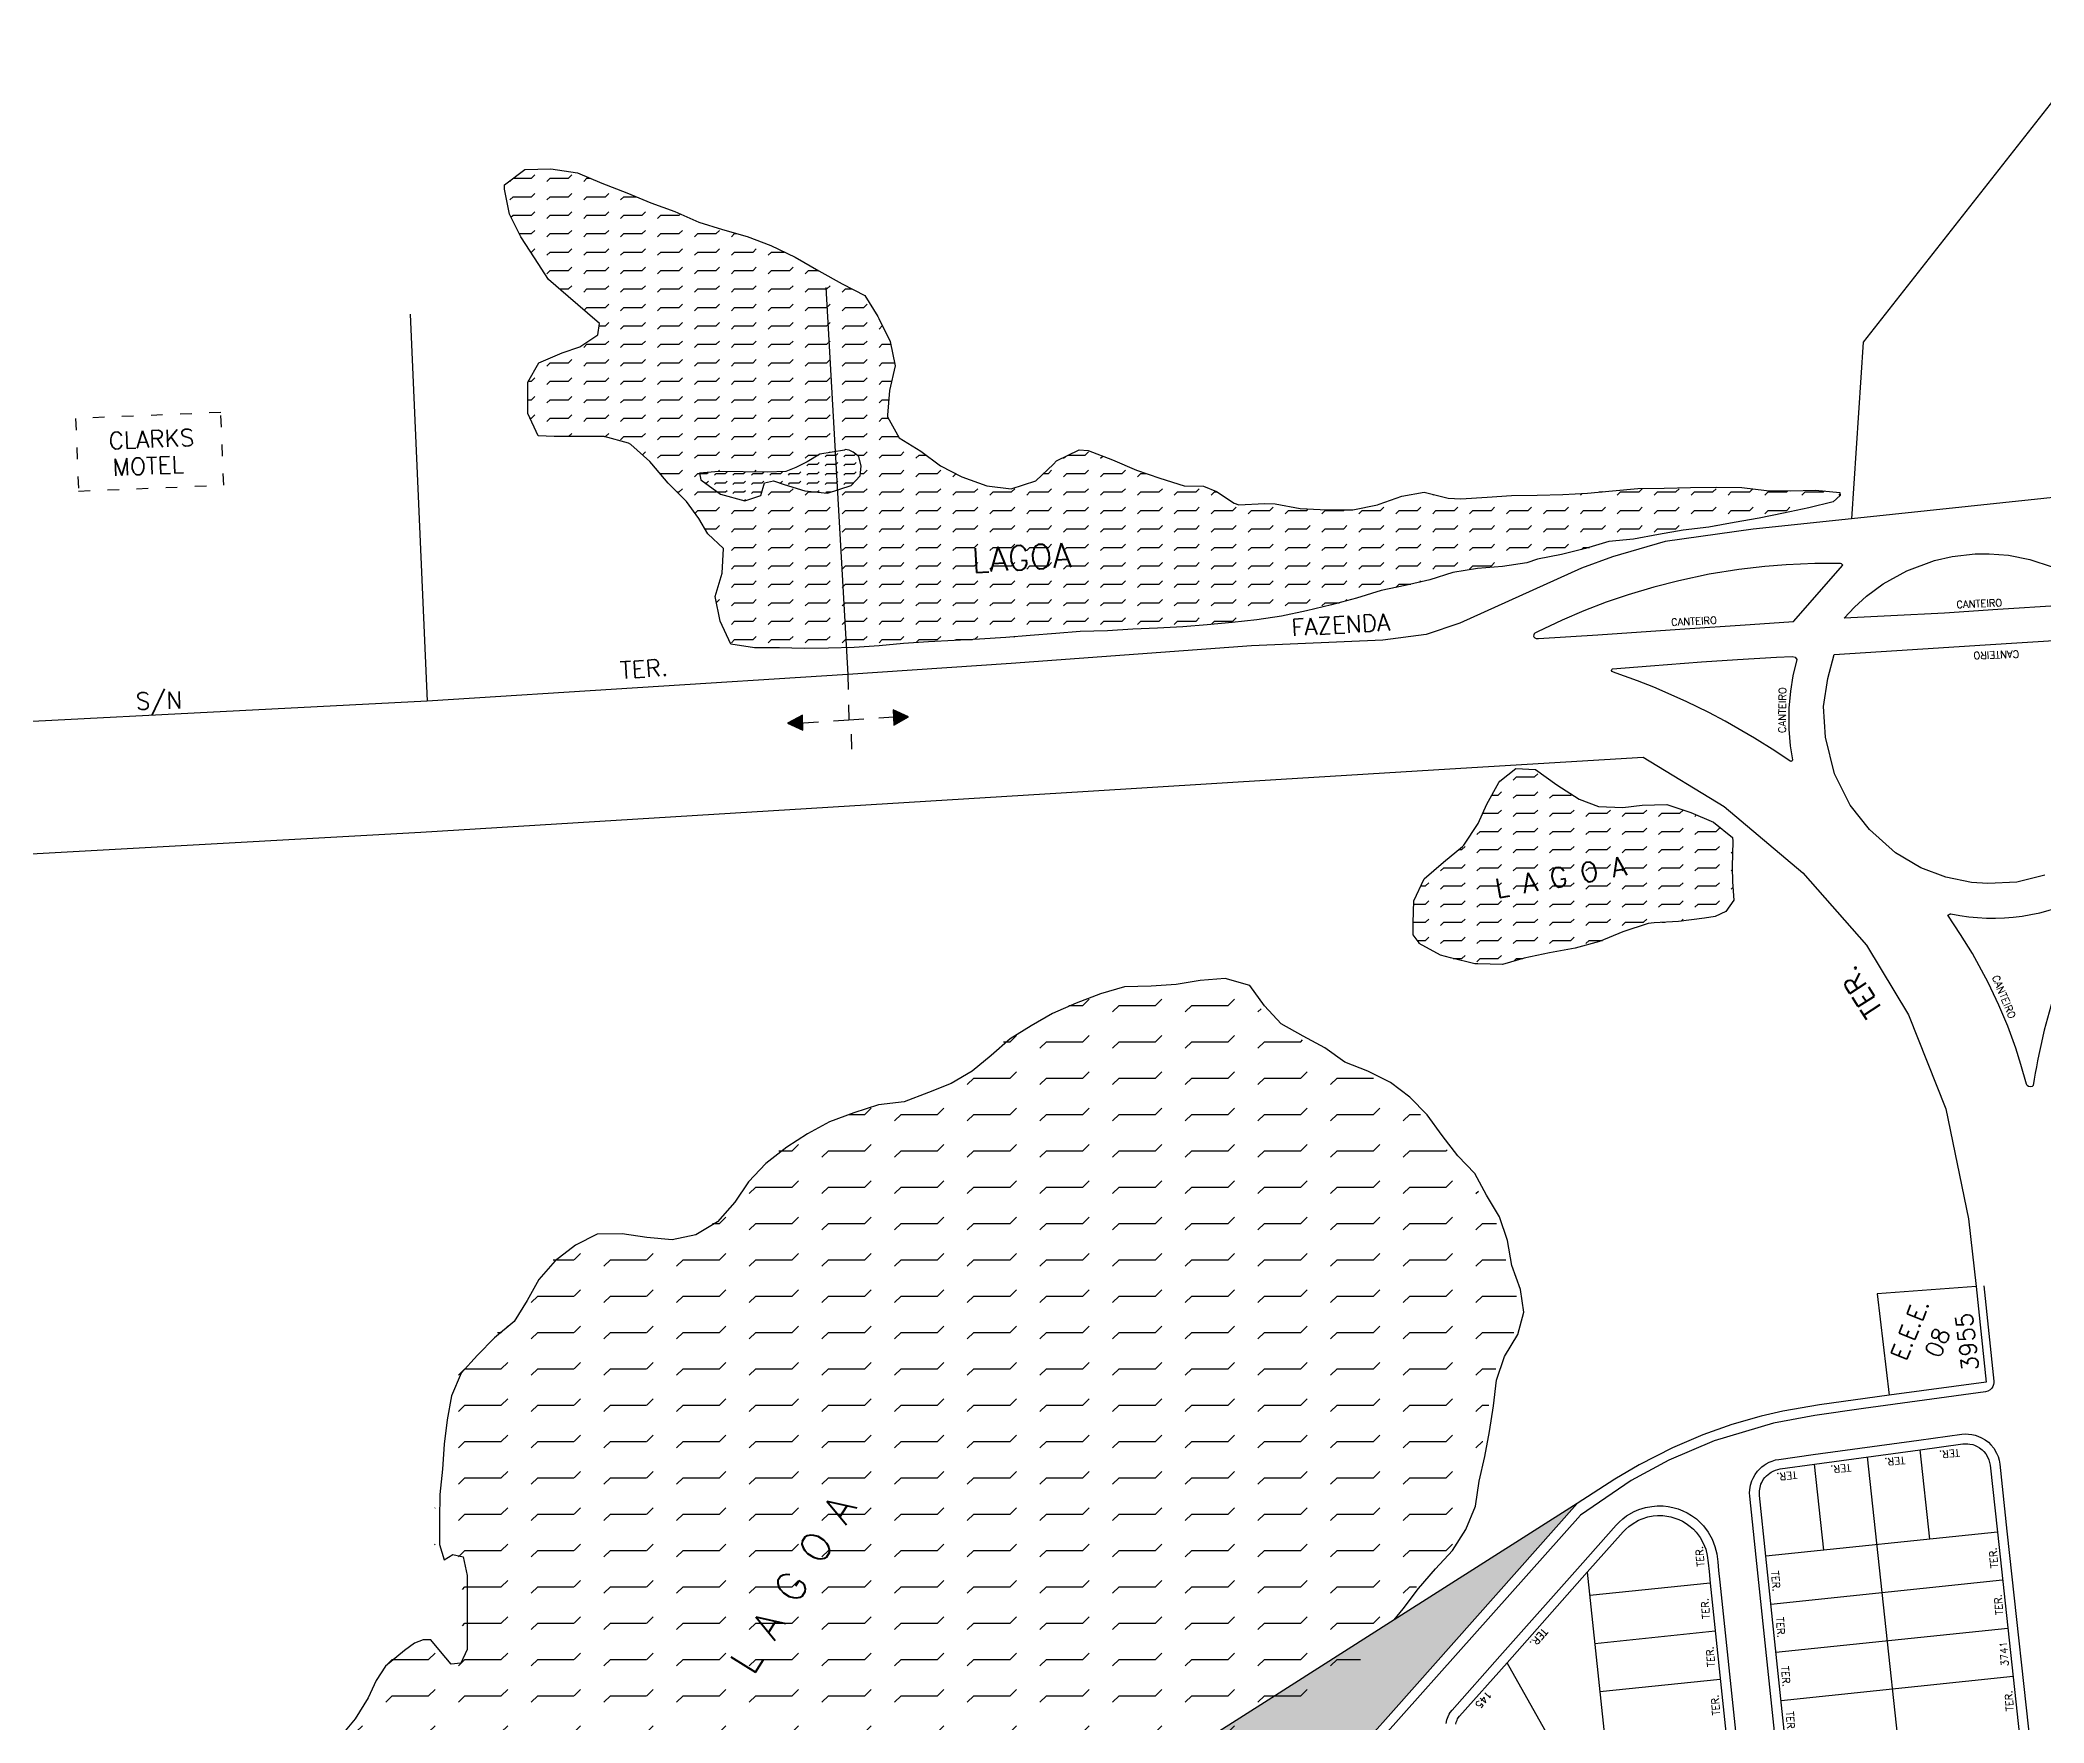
# Model space of a CAD drawing. Extents: x 714896 to 749292, y 8417558 to 8447149.
# Drawn here: x 736617.8 to 737031.5, y 8427566.6 to 8427914 of the extents above; entities that cross this region are included whole.
import ezdxf

# ---------------------------------------------------------------- set-up
doc = ezdxf.new("R2010")
doc.units = 0
doc.header["$MEASUREMENT"] = 0
doc.linetypes.add('ACAD_ISO03W100', pattern=[30, 12, -18])
for name, color, linetype in [('LOTE', 7, 'CONTINUOUS'), ('MEIO_FIO', 24, 'CONTINUOUS'), ('NUM-PORTA', 7, 'CONTINUOUS'), ('QUADRA', 6, 'CONTINUOUS'), ('REFERENCIA', 7, 'CONTINUOUS'), ('TEXTO', 7, 'CONTINUOUS')]:
    doc.layers.add(name, color=color, linetype=linetype)
doc.styles.add('ROMANS', font='ROMANS.SHX', dxfattribs={"height": 1.5})

msp = doc.modelspace()

# ---------------------------------------------------------------- hatches: boundary and pattern name
at = {"layer": 'LOTE'}
for points in [[(736772.15, 8427772.96), (736775.32, 8427771.51), (736775.21, 8427774.63)], [(736797.11, 8427774.25), (736793.94, 8427775.69), (736794.05, 8427772.58)]]:
    msp.add_hatch(color=7, dxfattribs=at).paths.add_polyline_path(points)
at = {"layer": 'REFERENCIA'}
h = msp.add_hatch(dxfattribs=at)
h.set_pattern_fill('FLEX', color=4, scale=0.6, style=0)
h.set_pattern_definition([(0, (736524.9808, 8427691.1545), (0, 3.81), [3.81, -3.81]), (45, (736528.7908, 8427691.1545), (3e-16, 3.810002), [0.9525, -3.483156, 0.9525, -5.388156])])
h.paths.add_polyline_path([(736931.88, 8427807.82), (736936.84, 8427809.02), (736941.64, 8427810.5), (736946.77, 8427810.94), (736951.91, 8427811.95), (736956.98, 8427812.8), (736962.32, 8427813.42), (736967.54, 8427814.38), (736972.68, 8427815.31), (736977.72, 8427816.35), (736982.92, 8427817.44), (736988, 8427818.69), (736989.41, 8427819.94), (736989.33, 8427820.61), (736984.29, 8427821.09), (736979.24, 8427820.9), (736974.23, 8427820.98), (736969.14, 8427821.65), (736963.92, 8427821.7), (736958.5, 8427821.6), (736953.08, 8427821.49), (736947.64, 8427821.41), (736942.4, 8427820.96), (736937.24, 8427820.46), (736932.15, 8427820.18), (736926.88, 8427820.02), (736921.54, 8427820), (736916.52, 8427819.63), (736911.14, 8427819.26), (736908.53, 8427819.44), (736903.54, 8427820.64), (736898.96, 8427819.84), (736894.23, 8427818.19), (736893.88, 8427818.02), (736888.79, 8427816.98), (736883.48, 8427817.04), (736877.96, 8427817.25), (736872.76, 8427818.26), (736870.61, 8427818.32), (736865.3, 8427818.03), (736864.32, 8427818.4), (736860.67, 8427820.79), (736857.98, 8427821.91), (736854, 8427821.94), (736848.96, 8427823.55), (736844.15, 8427825.18), (736839.22, 8427827.34), (736834.15, 8427829.28), (736832.32, 8427829.39), (736827.64, 8427827.12), (736827.06, 8427826.42), (736823.36, 8427823.02), (736818.31, 8427821.36), (736813.25, 8427821.97), (736808.13, 8427823.82), (736803.67, 8427826.08), (736799.64, 8427829.15), (736795.2, 8427831.86), (736792.74, 8427836.22), (736792.74, 8427836.56), (736793.2, 8427841.66), (736794.34, 8427846.75), (736793.3, 8427851.78), (736791, 8427856.51), (736790.74, 8427856.94), (736788.1, 8427861.23), (736783.43, 8427863.66), (736778.56, 8427866.37), (736773.68, 8427869.17), (736768.68, 8427871.55), (736763.8, 8427873.44), (736758.71, 8427874.88), (736753.81, 8427876.4), (736748.87, 8427878.59), (736743.91, 8427880.4), (736738.96, 8427882.48), (736733.78, 8427884.45), (736728.74, 8427886.58), (736723.25, 8427887.42), (736717.91, 8427887.3), (736713.73, 8427884.11), (736713.7, 8427883.23), (736714.71, 8427878.06), (736717.09, 8427873.34), (736719.92, 8427869.06), (736722.82, 8427864.53), (736726.84, 8427861.04), (736730.87, 8427857.62), (736733.33, 8427855.48), (736732.94, 8427853.13), (736729.28, 8427850.64), (736725.59, 8427849.41), (736720.8, 8427847.33), (736718.53, 8427843.38), (736718.53, 8427842.29), (736718.53, 8427836.93), (736720.66, 8427832.3), (736723.94, 8427832.14), (736729.22, 8427832.14), (736734.31, 8427832.13), (736739.3, 8427830.78), (736739.76, 8427830.48), (736743.68, 8427826.99), (736744.15, 8427826.48), (736747.46, 8427822.54), (736747.67, 8427822.32), (736751.28, 8427818.72), (736753.83, 8427815.25), (736755.68, 8427812.03), (736758.88, 8427809.06), (736758.61, 8427803.95), (736757.22, 8427799.09), (736758.2, 8427794), (736760.4, 8427789.28), (736765.28, 8427788.54), (736770.5, 8427788.53), (736775.54, 8427788.38), (736780.61, 8427788.42), (736785.86, 8427788.58), (736791.01, 8427788.93), (736796.05, 8427789.41), (736801.22, 8427789.78), (736806.52, 8427790.02), (736811.75, 8427790.29), (736817.2, 8427790.64), (736822.21, 8427791.07), (736827.48, 8427791.49), (736832.56, 8427791.86), (736838.2, 8427792.06), (736843.38, 8427792.35), (736848.53, 8427792.61), (736853.75, 8427792.85), (736858.74, 8427793.3), (736863.91, 8427793.74), (736869.03, 8427794.27), (736874.07, 8427795.09), (736879.22, 8427796.14), (736884.44, 8427797.38), (736889.57, 8427798.8), (736894.68, 8427800.35), (736899.64, 8427801.38), (736904.68, 8427802.58), (736909.48, 8427804.1), (736914.58, 8427804.91), (736919.68, 8427805.34), (736924.72, 8427806.1), (736926.95, 8427806.83)])
h.paths.add_polyline_path([(736780.39, 8427820.48), (736775.7, 8427820.94), (736771.46, 8427822.27), (736769.22, 8427822.99), (736767.35, 8427822.59), (736766.61, 8427819.97), (736763.33, 8427818.85), (736758.28, 8427820.21), (736754.21, 8427823.17), (736753.99, 8427824.61), (736757.96, 8427824.93), (736762.96, 8427824.88), (736767.99, 8427824.8), (736771.75, 8427824.94), (736773.83, 8427825.73), (736776.15, 8427826.94), (736778.82, 8427828.51), (736783.88, 8427829.33), (736783.99, 8427829.46), (736784.88, 8427829.31), (736785.7, 8427828.91), (736786.87, 8427828.05), (736787.3, 8427826.03), (736787.14, 8427824.03), (736785.25, 8427822.02)], flags=16)
h.paths.add_polyline_path([(736810.03, 8427802.77), (736834.16, 8427804.16), (736833.73, 8427811.65), (736809.6, 8427810.25)], flags=24)
h = msp.add_hatch(dxfattribs=at)
h.set_pattern_fill('FLEX', scale=0.3, style=0)
h.set_pattern_definition([(0, (736524.9808, 8427691.1545), (0, 1.905), [1.905, -1.905]), (45, (736526.8858, 8427691.1545), (1e-16, 1.905001), [0.47625, -1.741578, 0.47625, -2.694078])])
h.paths.add_polyline_path([(736767.35, 8427822.59), (736769.22, 8427822.99), (736771.46, 8427822.27), (736775.7, 8427820.94), (736780.39, 8427820.48), (736785.25, 8427822.02), (736787.14, 8427824.03), (736787.3, 8427826.03), (736786.87, 8427828.05), (736785.7, 8427828.91), (736784.88, 8427829.31), (736783.99, 8427829.46), (736783.88, 8427829.33), (736778.82, 8427828.51), (736776.15, 8427826.94), (736773.83, 8427825.73), (736771.75, 8427824.94), (736767.99, 8427824.8), (736762.96, 8427824.88), (736757.96, 8427824.93), (736753.99, 8427824.61), (736754.21, 8427823.17), (736758.28, 8427820.21), (736763.33, 8427818.85), (736766.61, 8427819.97)])
h = msp.add_hatch(dxfattribs=at)
h.set_pattern_fill('FLEX', color=120, scale=15, style=0)
h.set_pattern_definition([(0, (736690.0957, 8427671.8615), (0, 3.75), [3.75, -3.75]), (45, (736693.8457, 8427671.8615), (2e-16, 3.75), [0.9375, -3.4283, 0.9375, -5.3033])])
h.paths.add_polyline_path([(736956.05, 8427732.03), (736961.44, 8427732.7), (736963.62, 8427733.06), (736965.83, 8427734.08), (736967.43, 8427736.4), (736967.17, 8427740.21), (736967.14, 8427743.3), (736967.28, 8427748.61), (736967.2, 8427749.34), (736963.24, 8427752.51), (736958.61, 8427754.5), (736953.62, 8427756.19), (736948.56, 8427756.05), (736944.58, 8427755.54), (736939.54, 8427755.73), (736935.51, 8427757.28), (736930.95, 8427760.21), (736926.55, 8427763.38), (736922.48, 8427763.6), (736919.17, 8427760.96), (736918.96, 8427760.7), (736916.47, 8427756.26), (736914.72, 8427752.26), (736911.61, 8427747.61), (736907.51, 8427744.29), (736903.51, 8427740.86), (736901.44, 8427736.29), (736901.27, 8427731.78), (736901.27, 8427729.25), (736902.61, 8427727.45), (736906.93, 8427725.04), (736908.98, 8427724.5), (736914.02, 8427723.31), (736914.63, 8427723.25), (736919.72, 8427723.14), (736924.2, 8427724.45), (736929.38, 8427725.55), (736934.69, 8427726.54), (736939.75, 8427727.86), (736944.56, 8427729.87), (736949.78, 8427731.62), (736951, 8427731.73)])
h.paths.add_polyline_path([(736918.48, 8427735.84), (736953.27, 8427742), (736952.23, 8427747.91), (736917.43, 8427741.75)], flags=24)
h = msp.add_hatch(dxfattribs=at)
h.set_pattern_fill('FLEX', color=120, scale=30, style=0)
h.set_pattern_definition([(0, (736660.545, 8427444.66), (0, 7.5), [7.5, -7.5]), (45, (736668.0453, 8427444.66), (4e-16, 7.5), [1.875, -6.8566, 1.875, -10.6066])])
h.paths.add_polyline_path([(736908.38, 8427601.84), (736911.13, 8427606.21), (736913.11, 8427611.04), (736913.88, 8427616.16), (736915.03, 8427621.3), (736915.98, 8427626.45), (736916.86, 8427631.76), (736917.46, 8427637.06), (736919.1, 8427641.89), (736921.85, 8427646.45), (736923.1, 8427651.04), (736922.42, 8427655.75), (736920.63, 8427660.68), (736919.72, 8427665.84), (736918.07, 8427670.77), (736915.37, 8427675.22), (736912.97, 8427679.72), (736909.48, 8427683.35), (736906.26, 8427687.56), (736903.13, 8427691.8), (736899.59, 8427695.48), (736895.59, 8427698.48), (736890.89, 8427700.8), (736886.12, 8427702.69), (736882.04, 8427705.62), (736877.53, 8427708.07), (736873, 8427710.61), (736869.58, 8427714.29), (736866.52, 8427718.53), (736861.45, 8427719.96), (736856.26, 8427719.51), (736851.32, 8427718.74), (736846.15, 8427718.36), (736840.65, 8427718.26), (736835.69, 8427716.79), (736830.66, 8427714.88), (736825.83, 8427712.76), (736821.4, 8427710.21), (736817.08, 8427707.48), (736813.11, 8427704.08), (736809.22, 8427700.79), (736804.89, 8427698.29), (736800.23, 8427696.42), (736795.18, 8427694.52), (736789.86, 8427693.89), (736784.82, 8427692.21), (736779.8, 8427690.36), (736775.26, 8427687.92), (736770.98, 8427685.16), (736766.65, 8427681.73), (736763.05, 8427677.96), (736760.22, 8427673.78), (736756.68, 8427669.7), (736752.18, 8427667.04), (736747.29, 8427666), (736742.07, 8427666.45), (736736.97, 8427667.24), (736731.8, 8427667.19), (736727.37, 8427664.87), (736723.14, 8427661.7), (736719.78, 8427657.84), (736717.37, 8427653.46), (736714.66, 8427649.11), (736710.62, 8427645.8), (736707.13, 8427642.21), (736703.74, 8427638.45), (736701.74, 8427633.81), (736700.87, 8427628.87), (736700.23, 8427623.8), (736699.88, 8427618.69), (736699.35, 8427613.41), (736699.24, 8427608.34), (736699.24, 8427603.11), (736700.22, 8427599.92), (736701.99, 8427601.01), (736704.12, 8427600.55), (736705, 8427596.68), (736705, 8427591.59), (736705, 8427586.44), (736705, 8427581.43), (736703.7, 8427578.6), (736701.66, 8427578.42), (736699.46, 8427581.04), (736697.45, 8427583.43), (736695.89, 8427583.43), (736694.11, 8427582.76), (736692.02, 8427581.22), (736688.14, 8427577.97), (736686.22, 8427575), (736684.54, 8427571.46), (736681.86, 8427567.08), (736678.44, 8427563.01), (736675.51, 8427558.76), (736672.74, 8427554.36), (736670.73, 8427549.6), (736669.48, 8427544.53), (736668.55, 8427539.43), (736668.2, 8427534.4), (736671.66, 8427530.69), (736671.66, 8427527.7), (736669.13, 8427525.54), (736666.71, 8427523.36), (736666.71, 8427521.88), (736666.86, 8427516.84), (736668.33, 8427511.86), (736670.94, 8427507.54), (736674.1, 8427503.54), (736677.32, 8427499.49), (736680.92, 8427497.22), (736684.82, 8427493.75), (736689.29, 8427490.93), (736693.69, 8427488.37), (736697.93, 8427485.28), (736701.08, 8427481.17), (736704.1, 8427476.93), (736707.21, 8427472.56), (736709.99, 8427468.24), (736713.34, 8427463.89), (736716.54, 8427459.72), (736719.83, 8427455.84), (736723.7, 8427452.47), (736728.3, 8427450.05), (736733.24, 8427449.01), (736738.39, 8427448.95), (736743.34, 8427449.72), (736744.46, 8427450.23), (736748.09, 8427453.72), (736751.69, 8427457.41), (736756.14, 8427460.05), (736759.62, 8427463.92), (736764.15, 8427466.37), (736764.3, 8427466.47), (736768.62, 8427469.04), (736772.78, 8427471.83), (736775.21, 8427474.6), (736777.64, 8427479.11), (736777.32, 8427482.69), (736774.7, 8427487.04), (736772.97, 8427491.78), (736772.31, 8427496.77), (736771.88, 8427501.76), (736771.74, 8427506.98), (736771.74, 8427512.16), (736771.74, 8427517.38), (736771.21, 8427522.45), (736770.82, 8427527.49), (736772.79, 8427530.8), (736774.94, 8427533.17), (736779.93, 8427534.53), (736780.62, 8427534.72), (736785.62, 8427536.02), (736788.54, 8427537.68), (736791.9, 8427541.46), (736794.15, 8427546.08), (736795.72, 8427551.11), (736796.82, 8427556.2), (736798.74, 8427560.98), (736802.62, 8427564.42), (736805.45, 8427564.4), (736807.06, 8427564.28), (736808.44, 8427563.46), (736808.41, 8427563.25), (736811.38, 8427558.92), (736813.1, 8427555.22), (736815.14, 8427550.34), (736815.86, 8427549.64), (736820.57, 8427547.22), (736822.14, 8427547.01), (736827.13, 8427547.41), (736832.15, 8427548.74), (736837.3, 8427549.59), (736842.54, 8427549.86), (736847.56, 8427550.12), (736852.76, 8427550.74), (736857.72, 8427551.43), (736862.87, 8427552.29), (736867.42, 8427554.4), (736871.03, 8427558.15), (736874.6, 8427561.76), (736878.07, 8427565.41), (736881.61, 8427569.32), (736885.06, 8427573.48), (736888.49, 8427577.75), (736892.04, 8427581.35), (736894.82, 8427585.68), (736898.17, 8427589.8), (736901.38, 8427594), (736904.87, 8427598.05)])
h.paths.add_polyline_path([(736765.06, 8427574.77), (736792.88, 8427619.88), (736785.22, 8427624.6), (736757.4, 8427579.49)], flags=24)
at = {"layer": 'REFERENCIA', "linetype": 'CONTINUOUS'}
h = msp.add_hatch(dxfattribs=at)
h.set_pattern_fill('AR-CONC', color=110)
h.set_pattern_definition([(50, (-3674.4156, -2378.1476), (7.172601826, -0.62752135), [0.75, -8.25]), (355, (-3674.4156, -2378.148), (-1.387513336, 7.521921337), [0.6, -6.6]), (100.45144446, (-3673.818, -2378.2), (5.785088467, 6.8943999097), [0.63740192, -7.01142112]), (46.1842, (-3674.416, -2376.148), (10.672413307, -1.655192808), [1.125, -12.375]), (96.63563549, (-3673.526, -2376.286), (9.346619457, 9.741186008), [0.95610342, -10.5171376]), (351.18416399, (-3674.416, -2376.148), (9.34661945, 9.741186003), [0.9, -9.90000001]), (21, (-3673.4156, -2376.6476), (5.969070521, -4.0261889067), [0.75, -8.25]), (326, (-3673.4156, -2376.648), (2.433153319, 7.2515004505), [0.6, -6.6]), (71.45144474, (-3672.918, -2376.983), (8.4022237673, 3.225311528), [0.6374019, -7.01142112]), (37.5, (-3674.4156, -2378.1476), (0.1215985532, 3.3289385383), [0, -6.52, 0, -6.7, 0, -6.625]), (7.5, (-3674.4156, -2378.1476), (2.6306953744, 3.9441171188), [0, -3.82, 0, -6.37, 0, -2.525]), (327.5, (-3676.6456, -2378.1476), (5.3382243617, -0.22554871734), [0, -2.5, 0, -7.8, 0, -10.35]), (317.5, (-3677.6456, -2378.1476), (5.8318616934, 1.0010498233), [0, -3.25, 0, -5.18, 0, -7.35])])
h.paths.add_polyline_path([(736810.28, 8427482.6), (736872.12, 8427540.92), (736935.13, 8427611.88), (736647.39, 8427428.85), (736767.12, 8427459.27, 0.123761)])
h.paths.add_polyline_path([(736786.8, 8427484.66), (736790.33, 8427478.62), (736788.78, 8427477.71), (736785.24, 8427483.75)], flags=24)
h.paths.add_polyline_path([(736786.82, 8427468.74), (736791.57, 8427471.31), (736792.42, 8427469.72), (736787.67, 8427467.16)], flags=24)
h.paths.add_polyline_path([(736703.67, 8427445.22), (736709.86, 8427446.79), (736710.3, 8427445.04), (736704.12, 8427443.47)], flags=24)
h.paths.add_polyline_path([(736788.86, 8427518.25), (736794.19, 8427521.64), (736795.16, 8427520.12), (736789.83, 8427516.74)], flags=24)
h.paths.add_polyline_path([(736837.86, 8427511.36), (736841.79, 8427515.07), (736843.02, 8427513.76), (736839.09, 8427510.05)], flags=24)
h.paths.add_polyline_path([(736776.01, 8427499.06), (736776.01, 8427502.9), (736795.2, 8427502.9), (736795.2, 8427499.06)], flags=24)
h.paths.add_polyline_path([(736777.75, 8427494.98), (736777.75, 8427498.35), (736793.57, 8427498.35), (736793.57, 8427494.98)], flags=24)
h.paths.add_polyline_path([(736777.69, 8427502.24), (736777.69, 8427507.52), (736800.59, 8427507.52), (736800.59, 8427502.24)], flags=24)

# ---------------------------------------------------------------- linework, layer by layer
at = {"layer": 'LOTE', "color": 7}
for p, q in [((737043.14, 8427913.99), (736994.18, 8427851.64)), ((736780.05, 8427862.94), (736784.58, 8427783.02)), ((736694.23, 8427857.37), (736697.75, 8427777.53)), ((736994.18, 8427851.64), (736991.73, 8427815.16)), ((736784.58, 8427783.02), (736784.64, 8427779.9)), ((736784.7, 8427776.78), (736784.76, 8427773.67)), ((736775.43, 8427773.03), (736778.54, 8427773.24)), ((736781.65, 8427773.45), (736784.76, 8427773.67)), ((736784.76, 8427773.67), (736787.87, 8427773.88)), ((736790.98, 8427774.09), (736794.09, 8427774.3)), ((736785.24, 8427770.7), (736785.3, 8427767.59))]:
    msp.add_line(p, q, dxfattribs=at)
at = {"layer": 'LOTE', "color": 7, "linetype": 'ACAD_ISO03W100', "ltscale": 0.2}
msp.add_lwpolyline([(736625.78, 8427820.87), (736655.76, 8427822.12), (736655.13, 8427837.11), (736625.16, 8427835.86), (736625.78, 8427820.87)], dxfattribs=at)
at = {"layer": 'LOTE', "color": 7}
for points in [[(736775.32, 8427771.51), (736775.21, 8427774.63), (736772.15, 8427772.96), (736775.32, 8427771.51)], [(736793.94, 8427775.69), (736794.05, 8427772.58), (736797.11, 8427774.25), (736793.94, 8427775.69)]]:
    msp.add_lwpolyline(points, close=True, dxfattribs=at)
for points in [[(737017.48, 8427656.66), (736997.05, 8427655.12), (736999.55, 8427634.21)], [(736986.06, 8427602.23), (736984.14, 8427619.98)], [(737005.19, 8427527.94), (736995.04, 8427621.47)], [(737007.94, 8427604.52), (737005.94, 8427622.97)], [(736935.13, 8427611.88), (736897.36, 8427587.86), (736871.33, 8427571.3), (736843.61, 8427553.66), (736802.3, 8427527.39), (736772.76, 8427508.6), (736725.25, 8427478.37), (736710.65, 8427469.09), (736681.12, 8427450.3), (736659.04, 8427436.15), (736647.39, 8427428.85)], [(737021.87, 8427605.98), (736974.08, 8427600.97)], [(736937.22, 8427597.66), (736942.94, 8427543.12), (736947.57, 8427498.91)], [(736962.59, 8427595.45), (736937.73, 8427592.85)], [(737022.94, 8427596.04), (736975.12, 8427591.02)], [(737024.02, 8427586.09), (736976.16, 8427581.08)], [(736963.63, 8427585.51), (736938.77, 8427582.9)], [(736931.58, 8427559.67), (736920.65, 8427579)], [(736964.67, 8427575.56), (736939.81, 8427572.96)], [(737025.1, 8427576.15), (736977.2, 8427571.13)]]:
    msp.add_lwpolyline(points, dxfattribs=at)
at = {"layer": 'MEIO_FIO'}
for points in [[(737019.1, 8427656.81), (737021.12, 8427637.1), (737021.12, 8427636.75), (737021.08, 8427636.47), (737020.93, 8427636.02), (737020.71, 8427635.67), (737020.38, 8427635.34), (737019.9, 8427635.05), (737019.4, 8427634.91), (736994.25, 8427631.46), (736984.15, 8427630.07), (736975.62, 8427628.45), (736963.38, 8427624.78), (736954.02, 8427620.79), (736946.27, 8427616.62), (736935.78, 8427609.47), (736873.55, 8427539.53)], [(736977.3, 8427551.03), (736972.09, 8427600.76), (736970.77, 8427613.37), (736970.73, 8427614.08), (736970.76, 8427614.7), (736970.91, 8427615.65), (736971.2, 8427616.56), (736971.43, 8427617.1), (736971.87, 8427617.88), (736972.35, 8427618.53), (736972.81, 8427619.03), (736973.25, 8427619.43), (736973.71, 8427619.78), (736974.15, 8427620.06), (736974.75, 8427620.39), (736975.38, 8427620.64), (736976.06, 8427620.85), (736976.73, 8427620.98), (736983.86, 8427621.96), (737005.67, 8427624.95), (737014.5, 8427626.17), (737015.25, 8427626.23), (737015.93, 8427626.21), (737016.56, 8427626.1), (737017.28, 8427625.97), (737017.85, 8427625.78), (737018.61, 8427625.45), (737019.31, 8427625.03), (737020.01, 8427624.5), (737020.54, 8427623.98), (737021.12, 8427623.27), (737021.7, 8427622.27), (737022, 8427621.56), (737022.22, 8427620.8), (737022.35, 8427620.02), (737023.85, 8427606.19), (737029.25, 8427556.48)], [(736908.1, 8427566.47), (736908.23, 8427567.2), (736908.48, 8427567.92), (736908.69, 8427568.36), (736908.92, 8427568.75), (736909.3, 8427569.23), (736919.15, 8427580.33), (736935.73, 8427598.99), (736943.18, 8427607.38), (736943.79, 8427608.02), (736944.56, 8427608.7), (736945.34, 8427609.29), (736946.9, 8427610.19), (736947.84, 8427610.6), (736949.23, 8427611.03), (736950.51, 8427611.28), (736951.67, 8427611.38), (736952.9, 8427611.36), (736953.92, 8427611.25), (736954.9, 8427611.06), (736955.95, 8427610.76), (736956.94, 8427610.38), (736957.81, 8427609.95), (736958.7, 8427609.42), (736959.73, 8427608.67), (736960.5, 8427607.97), (736961.2, 8427607.24), (736962.18, 8427605.94), (736962.97, 8427604.53), (736963.56, 8427603.02), (736963.94, 8427601.48), (736964.14, 8427599.83), (736964.33, 8427598.04), (736964.58, 8427595.66), (736975.21, 8427494.22)]]:
    msp.add_lwpolyline(points, dxfattribs=at)
at = {"layer": 'QUADRA', "color": 6}
for points in [[(737047.09, 8427821.01), (736991.73, 8427815.16), (736971.48, 8427813.02), (736953.26, 8427810.48), (736942.44, 8427807.33), (736936.04, 8427804.96), (736910.93, 8427793.64), (736903.98, 8427791.28), (736895.04, 8427790.13), (736867.88, 8427788.94), (736818.27, 8427785.27), (736784.58, 8427783.02), (736697.75, 8427777.53), (736572.07, 8427771.03)], [(737031.69, 8427741.59), (737025.85, 8427740.17), (737019.87, 8427739.9), (737016.49, 8427740.1), (737011.19, 8427741.2), (737006.08, 8427743.1), (737000.86, 8427746.18), (736995.48, 8427751.02), (736991.47, 8427756.01), (736988.22, 8427762.48), (736986.36, 8427770.09), (736985.95, 8427776.44), (736986.85, 8427782.22), (736988.16, 8427787.11), (736988.16, 8427787.11), (737001.1, 8427787.96), (737019.31, 8427789.16), (737035.75, 8427790.16)]]:
    msp.add_lwpolyline(points, dxfattribs=at)
for points in [[(736979.81, 8427793.95), (736989.93, 8427805.58), (736989.82, 8427805.74), (736989.68, 8427805.84), (736989.48, 8427805.9), (736984.17, 8427805.9), (736978.27, 8427805.66), (736973.85, 8427805.31), (736968.52, 8427804.69), (736962.36, 8427803.7), (736956.11, 8427802.38), (736950.96, 8427801.06), (736945.63, 8427799.46), (736941.12, 8427797.92), (736936.53, 8427796.16), (736932.02, 8427794.23), (736926.93, 8427791.82), (736926.51, 8427791.61), (736926.38, 8427791.53), (736926.25, 8427791.4), (736926.17, 8427791.23), (736926.14, 8427790.96), (736926.21, 8427790.76), (736926.36, 8427790.57), (736926.5, 8427790.49), (736926.67, 8427790.44), (736927.15, 8427790.47), (736939.4, 8427791.22), (736956.35, 8427792.36), (736970.83, 8427793.31)], [(737044.88, 8427797.9), (737035.09, 8427797.26), (737021.95, 8427796.4), (737010.93, 8427795.67), (736999.9, 8427795.12), (736990.27, 8427794.66), (736992.34, 8427796.9), (736994.83, 8427799.16), (736998.28, 8427801.72), (737003.2, 8427804.45), (737008.91, 8427806.55), (737012.55, 8427807.38), (737017.31, 8427807.91), (737020.2, 8427807.94), (737024.19, 8427807.62), (737028.56, 8427806.77), (737033.18, 8427805.26), (737036.99, 8427803.5), (737039.89, 8427801.78), (737042.8, 8427799.68), (737044.88, 8427797.9)], [(736980.48, 8427786.12), (736979.67, 8427782.72), (736979.16, 8427779.57), (736978.85, 8427776.07), (736978.83, 8427771.75), (736979.11, 8427768.32), (736979.56, 8427765.38), (736979.5, 8427765.18), (736979.27, 8427765.07), (736979.1, 8427765.14), (736975.96, 8427767.24), (736971.75, 8427769.89), (736965.66, 8427773.38), (736962.3, 8427775.15), (736957.62, 8427777.45), (736950.94, 8427780.38), (736947.55, 8427781.72), (736943.17, 8427783.32), (736942.3, 8427783.62), (736942.2, 8427783.84), (736942.27, 8427784.08), (736942.44, 8427784.21), (736950.29, 8427784.82), (736960.77, 8427785.63), (736968.2, 8427786.08), (736976.25, 8427786.56), (736979.5, 8427786.76), (736980.11, 8427786.59), (736980.48, 8427786.12)]]:
    msp.add_lwpolyline(points, close=True, dxfattribs=at)
at = {"layer": 'QUADRA'}
for points in [[(736502.14, 8427739.66), (736696.42, 8427750.44), (736833.11, 8427758.86), (736874, 8427761.38), (736908.81, 8427763.52), (736948.74, 8427765.98), (736965.46, 8427755.74), (736981.68, 8427742.08), (736994.84, 8427727.13), (737003.52, 8427712.76), (737011.2, 8427693.35), (737015.89, 8427670.64), (737017.48, 8427656.66), (737019.55, 8427636.95), (736999.55, 8427634.21), (736985.14, 8427632.23), (736977.56, 8427630.93), (736973.13, 8427629.9), (736967.03, 8427628.15), (736961.05, 8427626.03), (736954.77, 8427623.36), (736947.92, 8427619.87), (736942.91, 8427616.91), (736935.13, 8427611.88), (736897.18, 8427569.14), (736872.12, 8427540.92)], [(736979.29, 8427551.24), (736974.08, 8427600.97), (736972.76, 8427613.53), (736972.73, 8427614.08), (736972.75, 8427614.49), (736972.87, 8427615.2), (736973.07, 8427615.86), (736973.22, 8427616.21), (736973.55, 8427616.79), (736973.89, 8427617.25), (736974.22, 8427617.61), (736974.53, 8427617.89), (736974.86, 8427618.14), (736975.17, 8427618.34), (736975.61, 8427618.57), (736976.05, 8427618.76), (736976.53, 8427618.9), (736977.05, 8427619), (736984.14, 8427619.98), (737005.94, 8427622.97), (737014.72, 8427624.18), (737015.3, 8427624.22), (737015.74, 8427624.21), (737016.21, 8427624.13), (737016.79, 8427624.03), (737017.13, 8427623.91), (737017.69, 8427623.67), (737018.19, 8427623.37), (737018.69, 8427622.98), (737019.06, 8427622.63), (737019.47, 8427622.13), (737019.91, 8427621.38), (737020.11, 8427620.89), (737020.27, 8427620.36), (737020.37, 8427619.75), (737021.87, 8427605.98), (737027.26, 8427556.27)], [(736910.1, 8427566.28), (736910.17, 8427566.7), (736910.33, 8427567.16), (736910.45, 8427567.4), (736910.58, 8427567.62), (736910.84, 8427567.96), (736920.65, 8427579), (736937.22, 8427597.66), (736944.65, 8427606.02), (736945.17, 8427606.58), (736945.82, 8427607.15), (736946.45, 8427607.62), (736947.8, 8427608.4), (736948.54, 8427608.72), (736949.72, 8427609.09), (736950.79, 8427609.29), (736951.74, 8427609.38), (736952.78, 8427609.36), (736953.62, 8427609.27), (736954.44, 8427609.11), (736955.31, 8427608.86), (736956.14, 8427608.54), (736956.86, 8427608.19), (736957.6, 8427607.75), (736958.47, 8427607.11), (736959.11, 8427606.54), (736959.67, 8427605.94), (736960.5, 8427604.84), (736961.16, 8427603.67), (736961.65, 8427602.41), (736961.97, 8427601.12), (736962.15, 8427599.6), (736962.34, 8427597.83), (736962.59, 8427595.45), (736973.22, 8427494.01)]]:
    msp.add_lwpolyline(points, dxfattribs=at)
at = {"layer": 'QUADRA', "color": 6}
msp.add_lwpolyline([(737041.84, 8427737.4, 0.078926), (737029.28, 8427698.17), (737029.02, 8427697.96), (737028.69, 8427697.87), (737028.28, 8427697.96), (737028.01, 8427698.18), (737027.88, 8427698.44), (737026.73, 8427702.51), (737025.64, 8427705.88), (737023.99, 8427710.39), (737022.18, 8427714.72), (737019.97, 8427719.42), (737016.7, 8427725.43), (737014.28, 8427729.37), (737011.63, 8427733.3), (737011.68, 8427733.34), (737011.73, 8427733.38), (737011.81, 8427733.43), (737011.92, 8427733.49), (737012, 8427733.53), (737012.09, 8427733.56), (737012.17, 8427733.57), (737012.28, 8427733.59, 0.174024), (737040.97, 8427737.7)], format="xyb", dxfattribs=at)
at = {"layer": 'REFERENCIA', "color": 7, "linetype": 'CONTINUOUS', "elevation": 501.13}
for points in [[(736753.83, 8427815.25), (736751.28, 8427818.72), (736747.67, 8427822.32), (736747.46, 8427822.54), (736744.15, 8427826.48), (736743.68, 8427826.99), (736739.76, 8427830.48), (736739.3, 8427830.78), (736734.31, 8427832.13), (736729.22, 8427832.14), (736723.94, 8427832.14), (736720.66, 8427832.3), (736718.53, 8427836.93), (736718.53, 8427842.29), (736718.53, 8427843.38), (736720.8, 8427847.33), (736725.59, 8427849.41), (736729.28, 8427850.64), (736732.94, 8427853.13), (736733.33, 8427855.48), (736730.87, 8427857.62), (736726.84, 8427861.04), (736722.82, 8427864.53), (736719.92, 8427869.06), (736717.09, 8427873.34), (736714.71, 8427878.06), (736713.7, 8427883.23), (736713.73, 8427884.11), (736717.91, 8427887.3), (736723.25, 8427887.42), (736728.74, 8427886.58), (736733.78, 8427884.45), (736738.96, 8427882.48), (736743.91, 8427880.4), (736748.87, 8427878.59), (736753.81, 8427876.4), (736758.71, 8427874.88), (736763.8, 8427873.44), (736768.68, 8427871.55), (736773.68, 8427869.17), (736778.56, 8427866.37), (736783.43, 8427863.66), (736788.1, 8427861.23), (736790.74, 8427856.94), (736791, 8427856.51), (736793.3, 8427851.78), (736794.34, 8427846.75), (736793.2, 8427841.66), (736792.74, 8427836.56), (736792.74, 8427836.22), (736795.2, 8427831.86), (736799.64, 8427829.15), (736803.67, 8427826.08), (736808.13, 8427823.82), (736813.25, 8427821.97), (736818.31, 8427821.36), (736823.36, 8427823.02), (736827.06, 8427826.42), (736827.64, 8427827.12), (736832.32, 8427829.39), (736834.15, 8427829.28), (736839.22, 8427827.34), (736844.15, 8427825.18), (736848.96, 8427823.55), (736854, 8427821.94), (736857.98, 8427821.91), (736860.67, 8427820.79), (736864.32, 8427818.4), (736865.3, 8427818.03), (736870.61, 8427818.32), (736872.76, 8427818.26), (736877.96, 8427817.25), (736883.48, 8427817.04), (736888.79, 8427816.98), (736893.88, 8427818.02), (736894.23, 8427818.19), (736898.96, 8427819.84), (736903.54, 8427820.64), (736908.53, 8427819.44), (736911.14, 8427819.26), (736916.52, 8427819.63), (736921.54, 8427820), (736926.88, 8427820.02), (736932.15, 8427820.18), (736937.24, 8427820.46), (736942.4, 8427820.96), (736947.64, 8427821.41), (736953.08, 8427821.49), (736958.5, 8427821.6), (736963.92, 8427821.7), (736969.14, 8427821.65), (736974.23, 8427820.98), (736979.24, 8427820.9), (736984.29, 8427821.09), (736989.33, 8427820.61), (736989.41, 8427819.94), (736988, 8427818.69), (736982.92, 8427817.44), (736977.72, 8427816.35), (736972.68, 8427815.31), (736967.54, 8427814.38), (736962.32, 8427813.42), (736956.98, 8427812.8), (736951.91, 8427811.95), (736946.77, 8427810.94), (736941.64, 8427810.5), (736936.84, 8427809.02), (736931.88, 8427807.82), (736926.95, 8427806.83), (736924.72, 8427806.1), (736919.68, 8427805.34), (736914.58, 8427804.91), (736909.48, 8427804.1), (736904.68, 8427802.58), (736899.64, 8427801.38), (736894.68, 8427800.35), (736889.57, 8427798.8), (736884.44, 8427797.38), (736879.22, 8427796.14), (736874.07, 8427795.09), (736869.03, 8427794.27), (736863.91, 8427793.74), (736858.74, 8427793.3), (736853.75, 8427792.85), (736848.53, 8427792.61), (736843.38, 8427792.35), (736838.2, 8427792.06), (736832.56, 8427791.86), (736827.48, 8427791.49), (736822.21, 8427791.07), (736817.2, 8427790.64), (736811.75, 8427790.29), (736806.52, 8427790.02), (736801.22, 8427789.78), (736796.05, 8427789.41), (736791.01, 8427788.93), (736785.86, 8427788.58), (736780.61, 8427788.42), (736775.54, 8427788.38), (736770.5, 8427788.53), (736765.28, 8427788.54), (736760.4, 8427789.28), (736758.2, 8427794), (736757.22, 8427799.09), (736758.61, 8427803.95), (736758.88, 8427809.06), (736755.68, 8427812.03), (736753.83, 8427815.25)], [(736783.88, 8427829.33), (736778.82, 8427828.51), (736776.15, 8427826.94), (736773.83, 8427825.73), (736771.75, 8427824.94), (736767.99, 8427824.8), (736762.96, 8427824.88), (736757.96, 8427824.93), (736753.99, 8427824.61), (736754.21, 8427823.17), (736758.28, 8427820.21), (736763.33, 8427818.85), (736766.61, 8427819.97), (736767.35, 8427822.59), (736769.22, 8427822.99), (736771.46, 8427822.27), (736775.7, 8427820.94), (736780.39, 8427820.48), (736785.25, 8427822.02), (736787.14, 8427824.03), (736787.3, 8427826.03), (736786.87, 8427828.05), (736785.7, 8427828.91), (736784.88, 8427829.31), (736783.99, 8427829.46), (736783.88, 8427829.33)]]:
    msp.add_lwpolyline(points, close=True, dxfattribs=at)
at = {"layer": 'REFERENCIA', "color": 131, "linetype": 'CONTINUOUS', "elevation": 499.05}
msp.add_lwpolyline([(736901.27, 8427731.78), (736901.44, 8427736.29), (736903.51, 8427740.86), (736907.51, 8427744.29), (736911.46, 8427747.49), (736911.73, 8427747.79), (736914.72, 8427752.26), (736916.47, 8427756.26), (736918.96, 8427760.7), (736919.17, 8427760.96), (736922.48, 8427763.6), (736926.55, 8427763.38), (736930.95, 8427760.21), (736935.51, 8427757.28), (736939.54, 8427755.73), (736944.58, 8427755.54), (736948.56, 8427756.05), (736953.62, 8427756.19), (736958.61, 8427754.5), (736963.24, 8427752.51), (736967.2, 8427749.34), (736967.28, 8427748.61), (736967.14, 8427743.3), (736967.17, 8427740.21), (736967.43, 8427736.4), (736965.83, 8427734.08), (736963.62, 8427733.06), (736961.44, 8427732.7), (736956.05, 8427732.03), (736951, 8427731.73), (736949.78, 8427731.62), (736944.56, 8427729.87), (736939.75, 8427727.86), (736934.69, 8427726.54), (736929.38, 8427725.55), (736924.2, 8427724.45), (736919.72, 8427723.14), (736914.63, 8427723.25), (736914.02, 8427723.31), (736908.98, 8427724.5), (736906.93, 8427725.04), (736902.53, 8427727.49), (736902.48, 8427727.62), (736901.27, 8427729.25), (736901.27, 8427731.78)], close=True, dxfattribs=at)
at = {"layer": 'REFERENCIA', "color": 131, "linetype": 'CONTINUOUS'}
msp.add_lwpolyline([(736897.36, 8427587.86), (736899.19, 8427590.1), (736902.4, 8427594.3), (736905.89, 8427598.35), (736909.4, 8427602.14), (736912.15, 8427606.51), (736914.13, 8427611.34), (736914.9, 8427616.46), (736916.05, 8427621.6), (736917, 8427626.75), (736917.88, 8427632.06), (736918.48, 8427637.36), (736920.12, 8427642.19), (736922.87, 8427646.75), (736924.12, 8427651.34), (736923.44, 8427656.05), (736921.65, 8427660.98), (736920.74, 8427666.14), (736919.09, 8427671.07), (736916.39, 8427675.52), (736913.99, 8427680.02), (736910.5, 8427683.65), (736907.28, 8427687.86), (736904.15, 8427692.1), (736900.61, 8427695.78), (736896.61, 8427698.78), (736891.91, 8427701.1), (736887.14, 8427702.99), (736883.06, 8427705.92), (736878.55, 8427708.37), (736874.02, 8427710.91), (736870.6, 8427714.59), (736867.54, 8427718.83), (736862.47, 8427720.26), (736857.28, 8427719.81), (736852.34, 8427719.04), (736847.17, 8427718.66), (736841.67, 8427718.56), (736836.71, 8427717.09), (736831.68, 8427715.18), (736826.85, 8427713.06), (736822.42, 8427710.51), (736818.1, 8427707.78), (736814.13, 8427704.38), (736810.24, 8427701.09), (736805.91, 8427698.59), (736801.25, 8427696.72), (736796.2, 8427694.82), (736790.88, 8427694.19), (736785.84, 8427692.51), (736780.82, 8427690.66), (736776.28, 8427688.22), (736772, 8427685.46), (736767.67, 8427682.03), (736764.07, 8427678.26), (736761.24, 8427674.08), (736757.7, 8427670), (736753.2, 8427667.34), (736748.31, 8427666.3), (736743.09, 8427666.75), (736737.99, 8427667.54), (736732.82, 8427667.49), (736728.39, 8427665.17), (736724.16, 8427662), (736720.8, 8427658.14), (736718.39, 8427653.76), (736715.68, 8427649.41), (736711.64, 8427646.1), (736708.15, 8427642.51), (736704.76, 8427638.75), (736702.76, 8427634.11), (736701.89, 8427629.17), (736701.25, 8427624.1), (736700.9, 8427618.99), (736700.37, 8427613.71), (736700.26, 8427608.64), (736700.26, 8427603.41), (736701.24, 8427600.22), (736703.01, 8427601.31), (736705.14, 8427600.85), (736706.02, 8427596.98), (736706.02, 8427591.89), (736706.02, 8427586.74), (736706.02, 8427581.73), (736704.72, 8427578.9), (736702.68, 8427578.72), (736700.48, 8427581.34), (736698.47, 8427583.73), (736696.91, 8427583.73), (736695.13, 8427583.06), (736693.04, 8427581.52), (736689.16, 8427578.27), (736687.24, 8427575.3), (736685.56, 8427571.76), (736682.88, 8427567.38), (736679.46, 8427563.31)], dxfattribs=at)

# ---------------------------------------------------------------- texts
at = {"layer": 'NUM-PORTA', "color": 7, "style": 'ROMANS'}
for s, rotation, p in [('S/N', 1.4163, (736637.64, 8427775.75)), ('3955', 96.9275, (737018.07, 8427639.48))]:
    msp.add_text(s, height=3.5, rotation=rotation, dxfattribs=at).set_placement(p)
at = {"layer": 'NUM-PORTA', "style": 'ROMANS'}
for s, rotation, p in [('3741', 94.3004, (737024.18, 8427578.33)), ('145', 228.6453, (736916.52, 8427573.3))]:
    msp.add_text(s, height=1.5, rotation=rotation, dxfattribs=at).set_placement(p)
at = {"layer": 'TEXTO', "style": 'ROMANS'}
for s, height, rotation, p in [('CLARKS', 3.5, 2.3938, (736632.06, 8427829.5)), ('MOTEL', 3.5, 2.3938, (736632.89, 8427824.03)), ('LAGOA', 5, 3.3056, (736810.26, 8427804.03)), ('CANTEIRO', 1.5, 2.5051, (737013.45, 8427796.7)), ('FAZENDA', 3.5, 3.3056, (736876.23, 8427790.94)), ('CANTEIRO', 1.5, 2.5051, (736954.55, 8427793.07)), ('TER.', 3.5, 3.9525, (736737.7, 8427782.1)), ('CANTEIRO', 1.5, 181.9245, (737026.34, 8427787.99)), ('CANTEIRO', 1.5, 89.551, (736978.18, 8427770.93)), ('L A G O A', 4, 10.0308, (736918.54, 8427736.87)), ('CANTEIRO', 1.5, 292.4509, (737020.72, 8427720.57)), ('E.E.E.', 3.5, 67.9114, (737002.96, 8427641.12)), ('08', 3.5, 67.9114, (737010, 8427641.65)), ('TER.', 1.5, 185.4349, (737014.02, 8427623.11)), ('TER.', 1.5, 185.4349, (736991.58, 8427620.05)), ('TER.', 1.5, 185.4349, (737002.73, 8427621.58)), ('TER.', 1.5, 185.4349, (736980.44, 8427618.52)), ('L A G O A', 6, 58.3353, (736764.99, 8427576.16)), ('TER.', 1.5, 94.3004, (736961.37, 8427598.89)), ('TER.', 1.5, 94.3004, (737021.98, 8427598.6)), ('TER.', 1.5, 274.3004, (736975.21, 8427597.9)), ('TER.', 1.5, 94.3004, (736962.5, 8427588.13)), ('TER.', 1.5, 94.3004, (737023.03, 8427588.94)), ('TER.', 1.5, 228.6453, (736928.03, 8427586.27)), ('TER.', 1.5, 274.3004, (736976.21, 8427588.35)), ('TER.', 1.5, 94.3004, (736963.54, 8427578.19)), ('TER.', 1.5, 274.3004, (736977.27, 8427578.23)), ('TER.', 1.5, 94.3004, (736964.59, 8427568.2)), ('TER.', 1.5, 94.3004, (737025.19, 8427569.06)), ('TER.', 1.5, 274.3004, (736978.25, 8427568.9))]:
    msp.add_text(s, height=height, rotation=rotation, dxfattribs=at).set_placement(p)
at = {"layer": 'TEXTO', "color": 7, "style": 'ROMANS'}
msp.add_text('TER.', height=4, rotation=122.8428, dxfattribs=at).set_placement((736998.38, 8427713.73))

doc.saveas('drawing.dxf')
